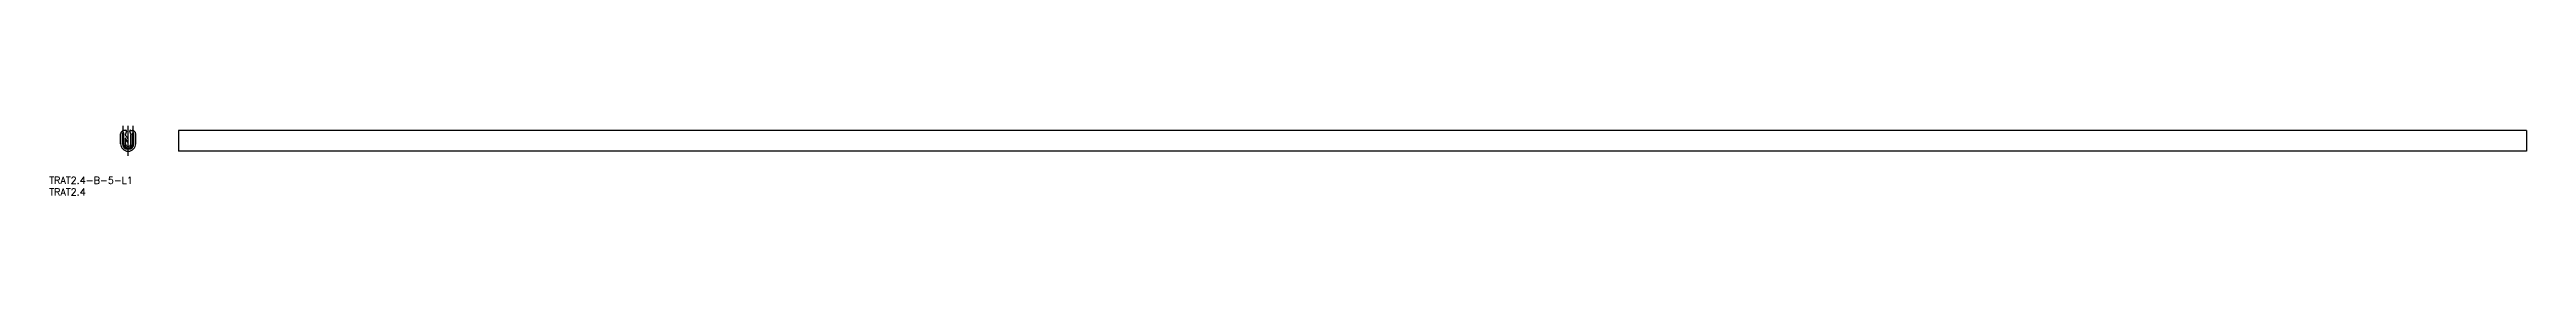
# Model space of a CAD drawing. Extents: x -33 to 1021, y -21 to 8.
import ezdxf

# ---------------------------------------------------------------- set-up
doc = ezdxf.new("R2010")
doc.units = 0
doc.linetypes.add('CENTER', pattern=[50.8, 31.75, -6.35, 6.35, -6.35])
doc.layers.get('0').update_dxf_attribs({"linetype": 'CONTINUOUS'})
doc.layers.add('CENTER', color=1, linetype='CENTER')
doc.styles.get("Standard").update_dxf_attribs({"font": 'txt.shx', "height": 3, "bigfont": 'bigfont.shx'})

# ---------------------------------------------------------------- blocks, each defined once
blk = doc.blocks.new('*U3')
at = {"color": 7, "linetype": 'CONTINUOUS'}
blk.add_text('TRAT2.4-B-5-L1', height=3, dxfattribs=at).set_placement((-33.6, -16.5))
blk = doc.blocks.new('*U4')
at = {"color": 7, "linetype": 'CONTINUOUS'}
blk.add_text('TRAT2.4', height=3, dxfattribs=at).set_placement((-33.6, -21.5))

msp = doc.modelspace()

# ---------------------------------------------------------------- linework, layer by layer
at = {"color": 7, "linetype": 'CONTINUOUS'}
for p, q in [((-3.2, 0.6), (-3.2, 4.8)), ((-2.4, 0.6), (-2.4, 5.3)), ((-1.8, 5.3), (-2.4, 5.3)), ((-1.8, 0.6), (-1.8, 5.3)), ((-0.9, 6.3), (-1.7, 6.3)), ((-1.2, 0.6), (-1.2, 2.9)), ((0.9, 6.3), (1.7, 6.3)), ((1.2, 0.6), (1.2, 4.3)), ((1.8, 0.6), (1.8, 5.3)), ((1.8, 5.3), (2.4, 5.3)), ((2.4, 0.6), (2.4, 5.3)), ((3.2, 0.6), (3.2, 4.8)), ((1021.4, 6.3), (21.4, 6.3)), ((21.4, 6.3), (21.4, -2.6)), ((1021.4, 6.3), (1021.4, -2.6)), ((1021.4, -2.6), (21.4, -2.6))]:
    msp.add_line(p, q, dxfattribs=at)
for centre, radius, start, end in [((-1.7, 4.8), 1.5, 90, 180), ((0, 0.6), 3.2, 180, 0), ((0, 0.6), 2.4, 180, 0), ((0, 0.6), 1.8, 180, 0), ((7.2, 2.7), 8.58, 158.1048, 169.5705), ((-0.7, 4.3), 0.5, 180, 220.7151), ((-1.2, 2.9), 0.05, 35.6652, 180), ((0, 0.6), 1.2, 180, 0), ((-2.6, 1.8), 2.65, 355.686, 54.2961), ((-2.2, 1.6), 1.64, 359.8526, 48.6873), ((-1, 6.1), 0.25, 335.2971, 85.468), ((-0.3, 1.6), 0.285, 179.8526, 355.686), ((1, 6.1), 0.25, 94.532, 204.7029), ((-7.2, 2.7), 8.58, 10.4295, 21.8952), ((1.7, 4.8), 1.5, 0, 90)]:
    msp.add_arc(centre, radius, start, end, dxfattribs=at)
at = {"layer": 'CENTER', "color": 1, "linetype": 'CENTER'}
for p, q in [((-2.1, 0.6), (-2.1, 8.3)), ((0, -4.6), (0, 8.3)), ((2.1, 0.6), (2.1, 8.3))]:
    msp.add_line(p, q, dxfattribs=at)
msp.add_arc((0, 0.6), 2.1, 180, 0, dxfattribs=at)

# ---------------------------------------------------------------- block references
at = {"color": 7, "linetype": 'CONTINUOUS'}
for name in ['*U3', '*U4']:
    msp.add_blockref(name, (0, 0), dxfattribs=at)

doc.saveas('drawing.dxf')
